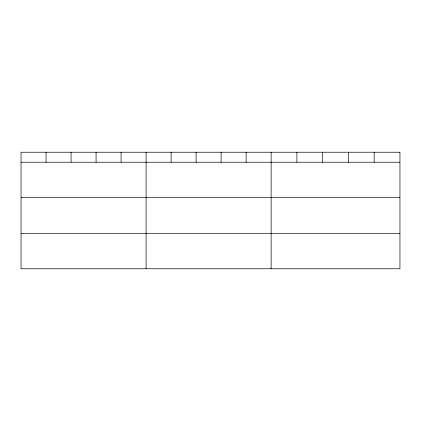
<?xml version="1.0" encoding="UTF-8"?>
<svg xmlns="http://www.w3.org/2000/svg" width="421" height="421" viewBox="0 0 421 421"><rect width="100%" height="100%" fill="white"/><g stroke="black" fill="none" stroke-linecap="round" stroke-linejoin="round"><path stroke-width="0.63" d="M21.05 162.232L399.95 162.232M21.05 197.386L399.95 197.386M21.05 233.608L399.95 233.608M374.185 152.234L374.185 162.232M348.42 152.234L348.42 162.232M322.654 152.234L322.654 162.232M296.889 152.234L296.889 162.232M271.124 152.234L271.124 268.766M246.117 152.234L246.117 162.232M221.109 152.234L221.109 162.232M196.102 152.234L196.102 162.232M171.094 152.234L171.094 162.232M146.087 152.234L146.087 268.766M121.08 152.234L121.08 162.232M96.072 152.234L96.072 162.232M71.065 152.234L71.065 162.232M46.057 152.234L46.057 162.232M399.95 152.234L21.05 152.234L21.05 268.766L399.95 268.766L399.95 152.234"/></g></svg>
